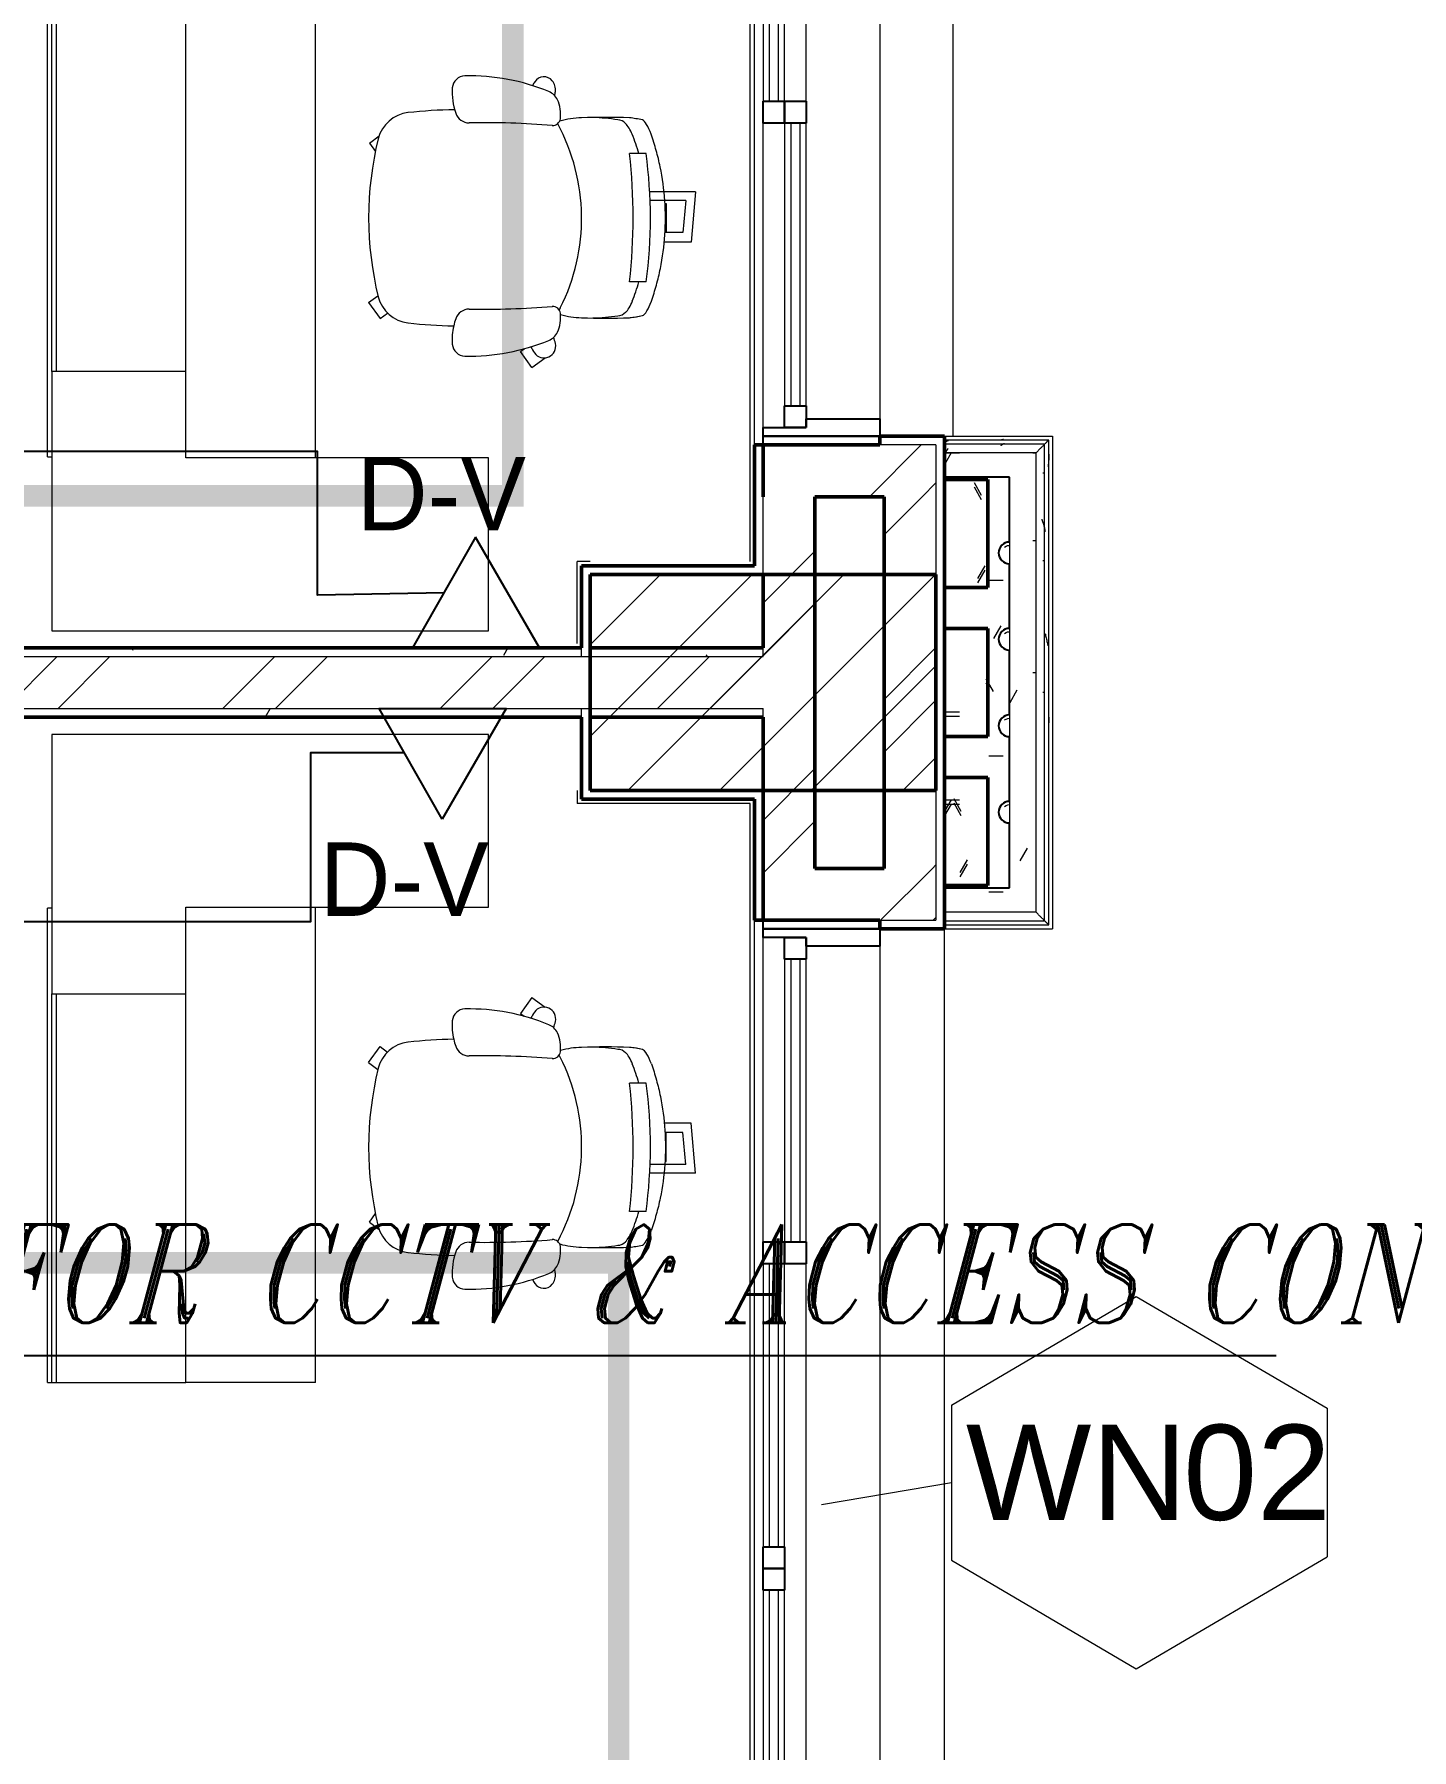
# Model space of a CAD drawing. Header units: millimetres. Extents: x -9358 to 257996, y -67499 to 9117.
# Drawn here: x 15064 to 18251, y -23118 to -19148 of the extents above; entities that cross this region are included whole.
import ezdxf
from ezdxf import colors
from ezdxf.entities.mleader import LeaderData, LeaderLine
from ezdxf.math import Vec2, Vec3

# ---------------------------------------------------------------- set-up
doc = ezdxf.new("R2010")
doc.units = ezdxf.units.MM
doc.header["$LTSCALE"] = 1000
for name, color, linetype, lineweight in [('A-COL-RFC-1', 8, 'Continuous', 9), ('A-COL-RFC-2', 8, 'Continuous', 50), ('A-FLR-PAT', 8, 'Continuous', 18), ('A-FRN', 8, 'Continuous', 9), ('A-LIN-30-1', 8, 'Continuous', 25), ('A-TYP-WIN', 8, 'Continuous', 0), ('A-WAL-CLD', 8, 'Continuous', 9), ('A-WAL-CMU', 8, 'Continuous', 50), ('A-WAL-FIN', 8, 'Continuous', 9), ('A-WAL-LOW-20', 8, 'Continuous', 18), ('A-WAL-LOW-20-1', 8, 'Continuous', 50), ('A-WAL-LOW-30', 8, 'Continuous', 18), ('A-WAL-PAT-1', 8, 'Continuous', 9), ('A-WIN', 8, 'Continuous', 9), ('A-WIN-1', 8, 'Continuous', 25), ('A-WIN-2', 8, 'Continuous', 18)]:
    doc.layers.add(name, color=color, linetype=linetype, lineweight=lineweight)
for name, color, linetype in [('CCTV', 4, 'Continuous'), ('CCTVNET', 6, 'Continuous'), ('DATANET', 4, 'Continuous'), ('F POINT AGN', 7, 'Continuous'), ('Route - rack2', 7, 'Continuous')]:
    doc.layers.add(name, color=color, linetype=linetype)
doc.styles.add('Arial_8', font='arial.ttf', dxfattribs={"height": 220})
doc.styles.add('ELEC', font='romant.shx', dxfattribs={"width": 0.8, "oblique": 15, "height": 0.18})
pattern_1 = [(45, (0, 0), (-251.447, 251.447), []), (45, (0, 381), (-251.447, 251.447), [])]
pattern_2 = [(0, (0, 0), (406.4, 101.6), [33.528, -271.272, 33.528, -271.272, -1625.6]), (0, (0, 0), (406.4, 101.6), [-609.6, 33.528, -576.072, 33.528, -271.272, -711.2]), (0, (0, 0), (406.4, 101.6), [-1524, 33.528, -169.672, 33.528, -474.472]), (120, (152.4, 50.8), (-291.18818, 301.15272), [33.528, -271.272, 33.528, -271.272, -1625.6]), (120, (152.4, 50.8), (-291.18818, 301.15272), [-609.6, 33.528, -576.072, 33.528, -271.272, -711.2]), (120, (152.4, 50.8), (-291.18818, 301.15272), [-1524, 33.528, -169.672, 33.528, -474.472]), (240, (203.2, 254), (-115.21182, -402.75272), [33.528, -271.272, 33.528, -271.272, -1625.6]), (240, (203.2, 254), (-115.21182, -402.75272), [-609.6, 33.528, -576.072, 33.528, -271.272, -711.2]), (240, (203.2, 254), (-115.21182, -402.75272), [-1524, 33.528, -169.672, 33.528, -474.472])]
pattern_3 = [(0, (0, 0), (812.8, 203.2), [33.528, -576.072, 33.528, -576.072, -3251.2]), (0, (0, 0), (812.8, 203.2), [-1219.2, 33.528, -1185.672, 33.528, -576.072, -1422.4]), (0, (0, 0), (812.8, 203.2), [-3048, 33.528, -372.872, 33.528, -982.472]), (120, (304.8, 101.6), (-582.3764, 602.3054), [33.528, -576.072, 33.528, -576.072, -3251.2]), (120, (304.8, 101.6), (-582.3764, 602.3054), [-1219.2, 33.528, -1185.672, 33.528, -576.072, -1422.4]), (120, (304.8, 101.6), (-582.3764, 602.3054), [-3048, 33.528, -372.872, 33.528, -982.472]), (240, (406.4, 508), (-230.4236, -805.5054), [33.528, -576.072, 33.528, -576.072, -3251.2]), (240, (406.4, 508), (-230.4236, -805.5054), [-1219.2, 33.528, -1185.672, 33.528, -576.072, -1422.4]), (240, (406.4, 508), (-230.4236, -805.5054), [-3048, 33.528, -372.872, 33.528, -982.472])]

# ---------------------------------------------------------------- blocks, each defined once
blk = doc.blocks.new('Window Tag - Window Tag-41068-01-Ground Floor Plan')
at = {"layer": 'A-TYP-WIN'}
for p, q in [((-4.506, 1.627), (-0.238, 4.142)), ((-0.238, 4.142), (4.181, 1.556)), ((-4.506, 1.627), (-4.506, -1.959)), ((4.181, 1.556), (4.181, -1.888)), ((-4.506, -1.959), (-0.238, -4.474)), ((-0.238, -4.474), (4.181, -1.888))]:
    blk.add_line(p, q, dxfattribs=at)
blk = doc.blocks.new('D-V')
at = {"color": 3}
blk.add_lwpolyline([(1.2, 256.5), (146.9, 0), (-146.9, 0), (1.2, 256.5)], dxfattribs=at)
at = {"layer": 'CCTV', "color": 2}
blk.add_attdef('D-V', (-225.1, 246.5), '', height=170, dxfattribs=at)
blk = doc.blocks.new('Walls 16 - Walls 11-582313-01-Ground Floor Furniture Plan')
at = {"layer": 'A-WAL-PAT-1'}
h = blk.add_hatch(dxfattribs=at)
h.set_pattern_fill('FP_10', color=256, style=0, pattern_type=2)
h.set_pattern_definition(pattern_2)
h.paths.add_polyline_path([(17270, -20970), (17270, -20720), (17170, -20720), (17170, -20970)], flags=0)
h.paths.add_polyline_path([(17270, -20625), (17270, -20375), (17170, -20375), (17170, -20625)], flags=0)
h.paths.add_polyline_path([(17270, -20280), (17270, -20030), (17170, -20030), (17170, -20280)], flags=0)
at = {"layer": 'A-WAL-CMU'}
for p, q in [((17170, -20030), (17170, -20280)), ((17270, -20030), (17170, -20030)), ((17270, -20280), (17270, -20030)), ((17170, -20280), (17270, -20280)), ((17170, -20375), (17170, -20625)), ((17270, -20375), (17170, -20375)), ((17270, -20625), (17270, -20375)), ((17170, -20625), (17270, -20625)), ((17170, -20720), (17170, -20970)), ((17270, -20720), (17170, -20720)), ((17270, -20970), (17270, -20720)), ((17170, -20970), (17270, -20970))]:
    blk.add_line(p, q, dxfattribs=at)
blk = doc.blocks.new('Sliding_Window_Double - 3000 x 2700-2663160-01-Ground Floor Furniture Plan')
at = {"layer": 'A-WIN'}
for p, q in [((-1336.3, 89.4), (1543.7, 89.4)), ((-651.8, -80.6), (-1306.3, -80.6)), ((808.2, -80.6), (-600.9, -80.6)), ((1513.7, -80.6), (859.1, -80.6)), ((-1306.3, -130.6), (-651.8, -130.6)), ((53.7, -130.6), (-600.9, -130.6)), ((808.2, -130.6), (153.7, -130.6)), ((859.1, -130.6), (1513.7, -130.6)), ((-651.8, -180.6), (-1356.3, -180.6)), ((-600.9, -180.6), (53.7, -180.6)), ((153.7, -180.6), (808.2, -180.6)), ((1563.7, -180.6), (859.1, -180.6))]:
    blk.add_line(p, q, dxfattribs=at)
at = {"layer": 'A-WIN-1'}
for p, q in [((-1376.3, 89.4), (-1336.3, 89.4)), ((-1376.3, -180.6), (-1376.3, 89.4)), ((-1376.3, 89.4), (-1376.3, -180.6)), ((-1336.3, 89.4), (-1336.3, -80.6)), ((1543.7, 89.4), (1583.7, 89.4)), ((1543.7, -80.6), (1543.7, 89.4)), ((1583.7, 89.4), (1583.7, -180.6)), ((1583.7, -180.6), (1583.7, 89.4)), ((-1356.3, -80.6), (-1356.3, -180.6)), ((-1336.3, -80.6), (-1356.3, -80.6)), ((-1356.3, -130.6), (-1356.3, -80.6)), ((-1356.3, -80.6), (-1306.3, -80.6)), ((-1306.3, -80.6), (-1306.3, -130.6)), ((-651.8, -130.6), (-651.8, -80.6)), ((-651.8, -80.6), (-600.9, -80.6)), ((-600.9, -80.6), (-600.9, -130.6)), ((808.2, -130.6), (808.2, -80.6)), ((808.2, -80.6), (859.1, -80.6)), ((859.1, -80.6), (859.1, -130.6)), ((1513.7, -130.6), (1513.7, -80.6)), ((1513.7, -80.6), (1563.7, -80.6)), ((1563.7, -80.6), (1543.7, -80.6)), ((1563.7, -180.6), (1563.7, -80.6)), ((1563.7, -80.6), (1563.7, -130.6)), ((-1306.3, -130.6), (-1356.3, -130.6)), ((-600.9, -130.6), (-651.8, -130.6)), ((-651.8, -180.6), (-651.8, -130.6)), ((-651.8, -130.6), (-600.9, -130.6)), ((-600.9, -130.6), (-600.9, -180.6)), ((53.7, -180.6), (53.7, -130.6)), ((53.7, -130.6), (103.7, -130.6)), ((103.7, -180.6), (103.7, -130.6)), ((103.7, -130.6), (153.7, -130.6)), ((103.7, -130.6), (103.7, -180.6)), ((153.7, -130.6), (153.7, -180.6)), ((808.2, -180.6), (808.2, -130.6)), ((808.2, -130.6), (859.1, -130.6)), ((859.1, -130.6), (808.2, -130.6)), ((859.1, -130.6), (859.1, -180.6)), ((1563.7, -130.6), (1513.7, -130.6)), ((-1376.3, -180.6), (-1396.3, -180.6)), ((-1356.3, -180.6), (-1376.3, -180.6)), ((-600.9, -180.6), (-651.8, -180.6)), ((103.7, -180.6), (53.7, -180.6)), ((153.7, -180.6), (103.7, -180.6)), ((859.1, -180.6), (808.2, -180.6)), ((1583.7, -180.6), (1563.7, -180.6)), ((1603.7, -180.6), (1583.7, -180.6))]:
    blk.add_line(p, q, dxfattribs=at)
at = {"layer": 'A-WIN-2'}
for p, q in [((-1306.3, -95.6), (-651.8, -95.6)), ((-1306.3, -115.6), (-1306.3, -95.6)), ((-651.8, -115.6), (-1306.3, -115.6)), ((-651.8, -95.6), (-651.8, -115.6)), ((859.1, -95.6), (1513.7, -95.6)), ((859.1, -115.6), (859.1, -95.6)), ((1513.7, -115.6), (859.1, -115.6)), ((1513.7, -95.6), (1513.7, -115.6)), ((-600.9, -145.6), (53.7, -145.6)), ((-600.9, -165.6), (-600.9, -145.6)), ((53.7, -145.6), (53.7, -165.6)), ((153.7, -145.6), (808.2, -145.6)), ((153.7, -165.6), (153.7, -145.6)), ((808.2, -145.6), (808.2, -165.6)), ((53.7, -165.6), (-600.9, -165.6)), ((808.2, -165.6), (153.7, -165.6))]:
    blk.add_line(p, q, dxfattribs=at)
blk = doc.blocks.new('Task chair 9554N35 - Task chair 9554N35-733048-01-Ground Floor Furniture Plan')
at = {"layer": 'A-FRN'}
for p, q in [((-59.9, 447.8), (56.2, 437.7)), ((-59.9, 447.8), (-59.9, 341.6)), ((56.2, 437.7), (56.2, 375.4)), ((-40.1, 424.9), (-40.1, 342.5)), ((-40.1, 424.9), (34.3, 418.4)), ((34.3, 418.4), (34.3, 377)), ((-33.2, 380), (34.3, 380)), ((-33.2, 377), (-33.2, 380)), ((-148.6, 333.2), (-148.6, 294.8)), ((148.6, 333.5), (148.6, 294.8)), ((208.7, 134.6), (213.5, 132.2)), ((346.3, 69.3), (324.3, 99.6)), ((309.5, 42.5), (303.3, 51.1)), ((346.3, 69.3), (309.5, 42.5)), ((233.1, -282.3), (220.5, -265)), ((-172.9, -306.8), (-189.9, -284.3)), ((-172.9, -306.8), (-153.2, -293.1)), ((196.3, -309), (180.3, -287)), ((196.3, -309), (233.1, -282.3))]:
    blk.add_line(p, q, dxfattribs=at)
for centre, radius, start, end in [((1, -773.4), 1116.7, 82.4068, 97.6988), ((1424.9, 239.6), 1657.1, 178.0847, 181.9153), ((-202, 267.3), 24.7, 131.8566, 178.735), ((18.2, -231.9), 573.4, 106.914, 111.6297), ((0, -988.3), 1291.7, 83.3947, 96.6053), ((-18.2, -231.9), 573.4, 68.3703, 73.086), ((202, 267.3), 24.7, 1.265, 48.1434), ((-1424.9, 239.6), 1657.1, 358.0847, 1.9153), ((192.1, 200.6), 424.1, 170.8754, 178.7196), ((-192.1, 200.6), 424.1, 1.2804, 9.1246), ((-5.9, 191.7), 225.5, 181.9153, 194.9895), ((1.2, -277.4), 461.4, 63.2725, 118.3184), ((5.9, 191.7), 225.5, 345.5179, 358.0847), ((-296.1, 90.9), 32.8, 82.4202, 129.5798), ((-257.7, 94.4), 37, 114.5757, 157.5185), ((-304.4, 28.7), 95.5, 76.8701, 82.4202), ((-239, 54.3), 81.3, 83.0715, 114.7933), ((-231.5, 117.1), 18, 357.6261, 82.7084), ((223.3, 117.1), 18, 97.2916, 182.3739), ((230.8, 54.3), 81.3, 65.2067, 96.9285), ((249.5, 94.4), 37, 22.4815, 65.4243), ((351.4, -138.5), 268.8, 102.9497, 106.1735), ((297.3, 97.1), 27.1, 305.0503, 102.9497), ((157.4, -76.4), 485.9, 157.6228, 181.0987), ((-301, 96.7), 25.2, 129.5798, 236.5879), ((1706.6, -39.8), 1926.5, 175.3495, 181.0799), ((-1714.8, -39.8), 1926.5, 358.9201, 4.6505), ((-165.6, -76.4), 485.9, 358.9013, 22.3772), ((-270.6, 142.7), 80.3, 236.5879, 244.0605), ((266.7, 140.7), 80.4, 293.4562, 305.0503), ((-253.5, -75.2), 34, 289.5716, 358.4217), ((245.3, -75.2), 34, 181.5783, 250.4284), ((-298.4, -85.1), 30, 181.1693, 265.615), ((-289.7, 26.9), 142.3, 265.5931, 289.5716), ((875.8, -92.8), 1126, 180.8613, 186.3586), ((281.6, 26.9), 142.3, 250.4284, 257.1593), ((-875.8, -92.8), 1126, 353.6414, 359.0315), ((281.6, 26.9), 142.3, 257.1593, 274.4069), ((290.2, -85.1), 30, 274.385, 358.8307), ((-163.7, -208.7), 80, 186.3586, 256.0584), ((163.7, -208.7), 80, 283.9417, 353.6414), ((0, 450.7), 759.4, 256.0584, 283.9417)]:
    blk.add_arc(centre, radius, start, end, dxfattribs=at)
for centre, major_axis, ratio, start_param, end_param in [((2833.6, 1083.6), (3058.7, 867.3), 0.246692, 3.007939, 3.042807), ((-182.4, 335.9), (44.1, 13.7), 0.260293, 1.734544, 2.951577), ((182.6, 337.1), (-43.9, 14.1), 0.248418, 3.3294, 4.551375), ((-2839.6, 1069.5), (-3064.8, 850.5), 0.246639, 3.238935, 3.272795), ((-2833.6, 1083.6), (-3058.7, 867.3), 0.246692, 3.240378, 3.275247), ((-178.1, 286.4), (48, 16.7), 0.376203, 1.755174, 2.42563), ((178.1, 286.7), (-48.1, 16.1), 0.383717, 3.814978, 4.524085)]:
    blk.add_ellipse(centre, major_axis=major_axis, ratio=ratio, start_param=start_param, end_param=end_param, dxfattribs=at)
blk.add_open_spline([(193.1, 345.6), (180.8, 349.8), (155.9, 357.6), (104.9, 369.7), (39.6, 378.5), (-39.7, 378.4), (-105, 369.4), (-155.9, 357.1), (-180.8, 349.3), (-193.1, 344.9)], degree=3, knots=[0, 0, 0, 0, 0.1, 0.2, 0.4, 0.6, 0.8, 0.9, 1, 1, 1, 1], dxfattribs=at)
blk = doc.blocks.new('secretary office - manager office -1 2-1846452-01-Ground Floor Furniture Plan')
at = {"layer": 'A-FRN'}
for p, q in [((-548, 320), (550, 320)), ((-548, 320), (-548, 310)), ((550, 310), (550, 320)), ((-360, 310), (-950, 310)), ((-950, 310), (-950, 300)), ((-950, 300), (-950, -700)), ((-350, 310), (-360, 310)), ((-350, 0), (-350, 310)), ((-350, 310), (550, 310)), ((550, 300), (-350, 300)), ((550, 300), (-350, 300)), ((550, 300), (550, 310)), ((550, 0), (550, 300)), ((-550, -700), (-550, 0)), ((-550, 0), (-350, 0)), ((-350, 0), (550, 0)), ((550, 0), (550, -300)), ((-550, -300), (550, -300)), ((-950, -700), (-550, -700))]:
    blk.add_line(p, q, dxfattribs=at)
blk = doc.blocks.new('Task chair 9554N35 - Task chair 9554N35-745676-01-Ground Floor Furniture Plan')
at = {"layer": 'A-FRN'}
for p, q in [((-172.9, 306.8), (-189.9, 284.3)), ((-172.9, 306.8), (-153.2, 293.1)), ((196.3, 309), (180.3, 287)), ((196.3, 309), (233.1, 282.3)), ((233.1, 282.3), (220.5, 265)), ((309.5, -42.5), (303.3, -51.1)), ((346.3, -69.3), (309.5, -42.5)), ((346.3, -69.3), (324.3, -99.6)), ((208.7, -134.6), (213.5, -132.2)), ((-148.6, -333.2), (-148.6, -294.8)), ((148.6, -333.5), (148.6, -294.8)), ((-59.9, -447.8), (-59.9, -341.6)), ((-40.1, -424.9), (-40.1, -342.5)), ((-33.2, -377), (-33.2, -380)), ((-33.2, -380), (34.3, -380)), ((34.3, -418.4), (34.3, -377)), ((56.2, -437.7), (56.2, -375.4)), ((-40.1, -424.9), (34.3, -418.4)), ((-59.9, -447.8), (56.2, -437.7))]:
    blk.add_line(p, q, dxfattribs=at)
for centre, radius, start, end in [((-163.7, 208.7), 80, 103.9416, 173.6414), ((0, -450.7), 759.4, 76.0583, 103.9416), ((163.7, 208.7), 80, 6.3586, 76.0583), ((875.8, 92.8), 1126, 173.6414, 179.1387), ((-875.8, 92.8), 1126, 0.9685, 6.3586), ((157.4, 76.4), 485.9, 178.9013, 202.3772), ((-298.4, 85.1), 30, 94.385, 178.8307), ((-289.7, -26.9), 142.3, 70.4284, 94.4069), ((-253.5, 75.2), 34, 1.5783, 70.4284), ((245.3, 75.2), 34, 109.5716, 178.4217), ((281.6, -26.9), 142.3, 102.8407, 109.5716), ((281.6, -26.9), 142.3, 85.5931, 102.8407), ((-165.6, 76.4), 485.9, 337.6228, 1.0987), ((290.2, 85.1), 30, 1.1693, 85.615), ((1706.6, 39.8), 1926.5, 178.9201, 184.6505), ((-1714.8, 39.8), 1926.5, 355.3495, 1.0799), ((-301, -96.7), 25.2, 123.4121, 230.4202), ((-270.6, -142.7), 80.3, 115.9395, 123.4121), ((297.3, -97.1), 27.1, 257.0503, 54.9497), ((266.7, -140.7), 80.4, 54.9497, 66.5438), ((-296.1, -90.9), 32.8, 230.4202, 277.5798), ((-257.7, -94.4), 37, 202.4815, 245.4243), ((-231.5, -117.1), 18, 277.2916, 2.3739), ((223.3, -117.1), 18, 177.6261, 262.7084), ((249.5, -94.4), 37, 294.5757, 337.5185), ((-304.4, -28.7), 95.5, 277.5798, 283.1299), ((-239, -54.3), 81.3, 245.2067, 276.9285), ((-5.9, -191.7), 225.5, 165.0105, 178.0847), ((1.2, 277.4), 461.4, 241.6816, 296.7275), ((230.8, -54.3), 81.3, 263.0715, 294.7933), ((5.9, -191.7), 225.5, 1.9153, 14.4821), ((351.4, 138.5), 268.8, 253.8265, 257.0503), ((1424.9, -239.6), 1657.1, 178.0847, 181.9153), ((-1424.9, -239.6), 1657.1, 358.0847, 1.9153), ((192.1, -200.6), 424.1, 181.2804, 189.1246), ((-192.1, -200.6), 424.1, 350.8754, 358.7196), ((-202, -267.3), 24.7, 181.265, 228.1434), ((202, -267.3), 24.7, 311.8566, 358.735), ((18.2, 231.9), 573.4, 248.3703, 253.086), ((0, 988.3), 1291.7, 263.3947, 276.6053), ((-18.2, 231.9), 573.4, 286.914, 291.6297), ((1, 773.4), 1116.7, 262.3012, 277.5932)]:
    blk.add_arc(centre, radius, start, end, dxfattribs=at)
for centre, major_axis, ratio, start_param, end_param in [((2833.6, -1083.6), (-3058.7, 867.3), 0.246692, 0.098786, 0.133654), ((-178.1, -286.4), (-48, 16.7), 0.376203, 0.715963, 1.386418), ((178.1, -286.7), (48.1, 16.1), 0.383717, 4.900693, 5.6098), ((-2833.6, -1083.6), (3058.7, 867.3), 0.246692, 6.149531, 6.184399), ((-2839.6, -1069.5), (3064.8, 850.5), 0.246639, 6.151983, 6.185843), ((-182.4, -335.9), (-44.1, 13.7), 0.260293, 0.190015, 1.407049), ((182.6, -337.1), (43.9, 14.1), 0.248418, 4.873403, 6.095378)]:
    blk.add_ellipse(centre, major_axis=major_axis, ratio=ratio, start_param=start_param, end_param=end_param, dxfattribs=at)
blk.add_open_spline([(193.1, -345.6), (180.8, -349.8), (155.9, -357.6), (104.9, -369.7), (39.6, -378.5), (-39.7, -378.4), (-105, -369.4), (-155.9, -357.1), (-180.8, -349.3), (-193.1, -344.9)], degree=3, knots=[0, 0, 0, 0, 0.1, 0.2, 0.4, 0.6, 0.8, 0.9, 1, 1, 1, 1], dxfattribs=at)
blk = doc.blocks.new('secretary office - manager office -1 2-1846450-01-Ground Floor Furniture Plan')
at = {"layer": 'A-FRN'}
for p, q in [((-550, 700), (-950, 700)), ((-950, 700), (-950, -300)), ((-550, 0), (-550, 700)), ((550, 300), (-550, 300)), ((550, 300), (550, 0)), ((-350, 0), (-550, 0)), ((550, 0), (-350, 0)), ((-350, -310), (-350, 0)), ((550, -300), (550, 0)), ((-950, -300), (-950, -310)), ((-950, -310), (-360, -310)), ((-548, -310), (-548, -320)), ((-360, -310), (-350, -310)), ((-350, -300), (550, -300)), ((-350, -300), (550, -300)), ((550, -310), (-350, -310)), ((550, -310), (550, -300)), ((550, -320), (550, -310)), ((550, -320), (-548, -320))]:
    blk.add_line(p, q, dxfattribs=at)
blk = doc.blocks.new('FP_494-01-Ground Floor Furniture Plan')
at = {"layer": 'A-WAL-PAT-1'}
for p, q in [((17308.8, -20576.6), (17312.2, -20574.4)), ((17312.2, -20574.4), (17316, -20573)), ((17316, -20573), (17320, -20572.6))]:
    blk.add_line(p, q, dxfattribs=at)
blk = doc.blocks.new('FP_495-01-Ground Floor Furniture Plan')
at = {"layer": 'A-WAL-PAT-1'}
for p, q in [((17308.7, -20376.4), (17312.1, -20374.2)), ((17312.1, -20374.2), (17315.9, -20372.8)), ((17315.9, -20372.8), (17320, -20372.3))]:
    blk.add_line(p, q, dxfattribs=at)
blk = doc.blocks.new('FP_496-01-Ground Floor Furniture Plan')
at = {"layer": 'A-WAL-PAT-1'}
for p, q in [((17308.6, -20176.7), (17312.1, -20174.5)), ((17312.1, -20174.5), (17315.9, -20173.1)), ((17315.9, -20173.1), (17320, -20172.6))]:
    blk.add_line(p, q, dxfattribs=at)
blk = doc.blocks.new('FP_497-01-Ground Floor Furniture Plan')
at = {"layer": 'A-WAL-PAT-1'}
for p, q in [((17308.8, -20776.6), (17312.2, -20774.4)), ((17312.2, -20774.4), (17316, -20773)), ((17316, -20773), (17320, -20772.6))]:
    blk.add_line(p, q, dxfattribs=at)
blk = doc.blocks.new('Walls 361 - Walls 304-2898290-01-Ground Floor Furniture Plan')
at = {"layer": 'A-WAL-PAT-1'}
h = blk.add_hatch(dxfattribs=at)
h.set_pattern_fill('FP_194', color=256, style=0, pattern_type=2)
h.set_pattern_definition([(0, (0, 10), (406.4, 101.6), [33.528, -271.272, 33.528, -271.272, -1625.6]), (0, (0, 10), (406.4, 101.6), [-609.6, 33.528, -576.072, 33.528, -271.272, -711.2]), (0, (0, 10), (406.4, 101.6), [-1524, 33.528, -169.672, 33.528, -474.472]), (120, (152.4, 60.8), (-291.1882, 301.15272), [33.528, -271.272, 33.528, -271.272, -1625.6]), (120, (152.4, 60.8), (-291.1882, 301.15272), [-609.6, 33.528, -576.072, 33.528, -271.272, -711.2]), (120, (152.4, 60.8), (-291.1882, 301.15272), [-1524, 33.528, -169.672, 33.528, -474.472]), (240, (203.2, 264), (-115.21182, -402.75272), [33.528, -271.272, 33.528, -271.272, -1625.6]), (240, (203.2, 264), (-115.21182, -402.75272), [-609.6, 33.528, -576.072, 33.528, -271.272, -711.2]), (240, (203.2, 264), (-115.21182, -402.75272), [-1524, 33.528, -169.672, 33.528, -474.472])])
h.paths.add_polyline_path([(17320, -20965), (17320, -20815), (17305.3, -20810.2), (17296.2, -20797.7), (17296.2, -20782.3), (17305.3, -20769.8), (17320, -20765), (17320, -20615), (17305.3, -20610.2), (17296.2, -20597.7), (17297.4, -20580.7), (17305.3, -20569.8), (17320, -20565), (17320, -20414.8), (17305.3, -20410), (17296.2, -20397.5), (17296.2, -20382), (17305.3, -20369.5), (17320, -20364.8), (17320, -20215), (17305.3, -20210.2), (17296.2, -20197.7), (17296.2, -20182.3), (17305.3, -20169.8), (17320, -20165), (17320, -20015), (17170, -20015), (17170, -20965)], flags=0)
at = {"layer": 'A-LIN-30-1'}
for p, q in [((17170, -20015), (17170, -20965)), ((17320, -20015), (17170, -20015)), ((17320, -20165), (17320, -20015)), ((17320, -20364.8), (17320, -20215)), ((17320, -20565), (17320, -20414.8)), ((17320, -20765), (17320, -20615)), ((17320, -20965), (17320, -20815)), ((17170, -20965), (17320, -20965))]:
    blk.add_line(p, q, dxfattribs=at)
for centre in [(17320, -20190), (17320, -20389.8), (17320, -20590), (17320, -20790)]:
    blk.add_arc(centre, 25, 90, 270, dxfattribs=at)
at = {"layer": 'A-WAL-FIN'}
for p, q in [((17320, -20165), (17320, -20190)), ((17320, -20190), (17320, -20215)), ((17320, -20364.8), (17320, -20389.8)), ((17320, -20389.8), (17320, -20414.8)), ((17320, -20565), (17320, -20590)), ((17320, -20590), (17320, -20615)), ((17320, -20765), (17320, -20790)), ((17320, -20790), (17320, -20815))]:
    blk.add_line(p, q, dxfattribs=at)
at = {"layer": 'A-WAL-LOW-20-1'}
for name in ['FP_496-01-Ground Floor Furniture Plan', 'FP_495-01-Ground Floor Furniture Plan', 'FP_494-01-Ground Floor Furniture Plan', 'FP_497-01-Ground Floor Furniture Plan']:
    blk.add_blockref(name, (0, 0), dxfattribs=at)
blk = doc.blocks.new('FP_498-01-Ground Floor Furniture Plan')
at = {"layer": 'A-WAL-LOW-20'}
blk.add_line((17170, -21051.2), (17401.4, -21051.2), dxfattribs=at)
blk = doc.blocks.new('FP_499-01-Ground Floor Furniture Plan')
at = {"layer": 'A-WAL-LOW-20'}
blk.add_line((17170, -21061), (17411.1, -21061), dxfattribs=at)
blk = doc.blocks.new('FP_500-01-Ground Floor Furniture Plan')
at = {"layer": 'A-WAL-LOW-20'}
blk.add_line((17401.4, -21051.2), (17401.4, -19948.5), dxfattribs=at)
at = {"layer": 'A-WAL-PAT-1'}
for p, q in [((17402, -20015.2), (17397.4, -20015.2)), ((17394.6, -20122.3), (17395, -20123.2)), ((17395, -20123.2), (17395.4, -20124.1)), ((17395.4, -20124.1), (17395.7, -20125.1)), ((17395.7, -20125.1), (17396.1, -20126)), ((17396.1, -20126), (17396.4, -20126.9)), ((17396.4, -20126.9), (17396.8, -20127.8)), ((17396.8, -20127.8), (17397.1, -20128.7)), ((17397.1, -20128.7), (17397.4, -20129.6)), ((17397.4, -20129.6), (17397.7, -20130.5)), ((17397.7, -20130.5), (17398, -20131.4)), ((17398, -20131.4), (17398.3, -20132.3)), ((17398.3, -20132.3), (17398.6, -20133.2)), ((17398.6, -20133.2), (17398.9, -20134.1)), ((17398.9, -20134.1), (17399.2, -20135)), ((17399.2, -20135), (17399.4, -20135.9)), ((17399.4, -20135.9), (17399.7, -20136.8)), ((17399.7, -20136.8), (17399.9, -20137.8)), ((17399.9, -20137.8), (17400.1, -20138.7)), ((17400.1, -20138.7), (17400.4, -20139.6)), ((17400.4, -20139.6), (17400.6, -20140.5)), ((17400.6, -20140.5), (17400.8, -20141.4)), ((17400.8, -20141.4), (17400.9, -20142.3)), ((17400.9, -20142.3), (17401.1, -20143.2)), ((17401.1, -20143.2), (17401.3, -20144.1)), ((17401.3, -20144.1), (17401.4, -20145)), ((17401.4, -20145), (17401.6, -20145.9)), ((17401.6, -20145.9), (17401.7, -20146.8)), ((17401.7, -20146.8), (17401.9, -20147.7)), ((17401.9, -20147.7), (17402, -20148.6)), ((17402, -20148.6), (17402.1, -20149.6)), ((17402.1, -20149.6), (17402.2, -20150.5)), ((17402.2, -20150.5), (17402.2, -20151.4)), ((17402, -20218.4), (17397.4, -20218.4)), ((17402, -20523.2), (17397.4, -20523.2))]:
    blk.add_line(p, q, dxfattribs=at)
blk = doc.blocks.new('FP_501-01-Ground Floor Furniture Plan')
at = {"layer": 'A-WAL-LOW-20'}
blk.add_line((17411.1, -21061), (17411.1, -19938.8), dxfattribs=at)
at = {"layer": 'A-WAL-PAT-1'}
for p, q in [((17410, -20000.8), (17410.3, -19998.2)), ((17410.3, -19998.2), (17410.6, -19995.5)), ((17410.6, -19995.5), (17410.9, -19992.9)), ((17410.9, -19992.9), (17411.2, -19990.2)), ((17411.2, -19990.2), (17411.4, -19987.6)), ((17411.4, -19987.6), (17411.6, -19985)), ((17411.6, -19985), (17411.8, -19982.3)), ((17411.8, -19982.3), (17412, -19979.7)), ((17412, -19979.7), (17412.1, -19977)), ((17412.1, -19977), (17412.2, -19974.4)), ((17412.2, -19974.4), (17412.2, -19971.8)), ((17402.4, -20386.3), (17403.1, -20388.9)), ((17403.1, -20388.9), (17403.8, -20391.6)), ((17403.8, -20391.6), (17404.5, -20394.2)), ((17404.5, -20394.2), (17405.2, -20396.9)), ((17405.2, -20396.9), (17405.8, -20399.5)), ((17405.8, -20399.5), (17406.4, -20402.1)), ((17406.4, -20402.1), (17406.9, -20404.8)), ((17406.9, -20404.8), (17407.5, -20407.4)), ((17407.5, -20407.4), (17408, -20410.1)), ((17408, -20410.1), (17408.5, -20412.7)), ((17408.5, -20412.7), (17408.9, -20415.3)), ((17411.7, -20593.1), (17411.9, -20590.5)), ((17411.9, -20590.5), (17412, -20587.9)), ((17412, -20587.9), (17412.1, -20585.2)), ((17412.1, -20585.2), (17412.2, -20582.6)), ((17412.2, -20582.6), (17412.2, -20579.9))]:
    blk.add_line(p, q, dxfattribs=at)
blk = doc.blocks.new('FP_502-01-Ground Floor Furniture Plan')
at = {"layer": 'A-WAL-LOW-20'}
blk.add_line((17401.4, -19948.5), (17170, -19948.5), dxfattribs=at)
at = {"layer": 'A-WAL-PAT-1'}
for p, q in [((17172.9, -19966.2), (17172.4, -19967.1)), ((17173.4, -19965.3), (17172.9, -19966.2)), ((17173.9, -19964.5), (17173.4, -19965.3)), ((17174.4, -19963.7), (17173.9, -19964.5)), ((17174.9, -19962.8), (17174.4, -19963.7)), ((17175.4, -19962), (17174.9, -19962.8)), ((17175.9, -19961.2), (17175.4, -19962)), ((17176.4, -19960.5), (17175.9, -19961.2)), ((17176.9, -19959.7), (17176.4, -19960.5)), ((17177.4, -19959), (17176.9, -19959.7)), ((17177.9, -19958.2), (17177.4, -19959)), ((17300.4, -19951.8), (17299.9, -19952.3)), ((17301, -19951.3), (17300.4, -19951.8)), ((17301.5, -19950.8), (17301, -19951.3)), ((17302, -19950.4), (17301.5, -19950.8)), ((17302.5, -19950), (17302, -19950.4)), ((17303.1, -19949.6), (17302.5, -19950)), ((17303.6, -19949.2), (17303.1, -19949.6)), ((17304.1, -19948.9), (17303.6, -19949.2)), ((17304.6, -19948.6), (17304.1, -19948.9)), ((17305.1, -19948.3), (17304.6, -19948.6)), ((17305.7, -19948.1), (17305.1, -19948.3)), ((17306.2, -19947.9), (17305.7, -19948.1)), ((17306.7, -19947.7), (17306.2, -19947.9)), ((17307.2, -19947.6), (17306.7, -19947.7)), ((17307.8, -19947.5), (17307.2, -19947.6)), ((17308.3, -19947.4), (17307.8, -19947.5)), ((17308.8, -19947.4), (17308.3, -19947.4)), ((17172.4, -19967.1), (17171.9, -19967.9))]:
    blk.add_line(p, q, dxfattribs=at)
blk = doc.blocks.new('FP_503-01-Ground Floor Furniture Plan')
at = {"layer": 'A-WAL-LOW-20'}
blk.add_line((17411.1, -19938.8), (17170, -19938.8), dxfattribs=at)
at = {"layer": 'A-WAL-PAT-1'}
for p, q in [((17171.6, -19944.3), (17170, -19945.4)), ((17173.2, -19943.2), (17171.6, -19944.3)), ((17174.7, -19942.2), (17173.2, -19943.2)), ((17176.3, -19941.4), (17174.7, -19942.2)), ((17177.9, -19940.6), (17176.3, -19941.4)), ((17301.5, -19938.4), (17299.9, -19938.8)), ((17303.1, -19938), (17301.5, -19938.4)), ((17304.6, -19937.8), (17303.1, -19938)), ((17306.2, -19937.7), (17304.6, -19937.8))]:
    blk.add_line(p, q, dxfattribs=at)
blk = doc.blocks.new('Walls 362 - Walls 78-2898420-01-Ground Floor Furniture Plan')
at = {"layer": 'A-WAL-PAT-1'}
h = blk.add_hatch(dxfattribs=at)
h.set_pattern_fill('FP_190', color=256, style=0, pattern_type=2)
h.set_pattern_definition(pattern_2)
h.paths.add_polyline_path([(17320, -20200), (17318, -20204), (17318.6, -20204.9), (17319.6, -20201.5)], flags=0)
h.paths.add_polyline_path([(17320, -20399.8), (17318, -20403.7), (17318.6, -20404.7), (17319.6, -20401.3)], flags=0)
h.paths.add_polyline_path([(17320, -20600), (17318, -20604), (17318.6, -20604.9), (17319.6, -20601.5)], flags=0)
h.paths.add_polyline_path([(17320, -20800), (17318, -20804), (17318.6, -20804.9), (17319.6, -20801.5)], flags=0)
h.paths.add_polyline_path([(17325.4, -21031.5), (17381.7, -21031.5), (17381.7, -19968.2), (17170, -19968.2), (17170, -20025), (17320, -20025), (17320, -20175), (17320, -20175.6), (17320, -20224.2), (17320, -20225), (17320, -20374.8), (17320, -20375.4), (17320, -20423.9), (17320, -20424.8), (17320, -20575), (17320, -20575.6), (17320, -20624.2), (17320, -20625), (17320, -20775), (17320, -20775.6), (17319.8, -20824.4), (17320, -20825), (17320, -20975), (17170, -20975), (17170, -21031.5), (17320, -21031.5)], flags=0)
at = {"layer": 'A-WAL-LOW-20'}
for p, q in [((17381.7, -19968.2), (17170, -19968.2)), ((17381.7, -21031.5), (17381.7, -19968.2)), ((17381.7, -21031.5), (17170, -21031.5))]:
    blk.add_line(p, q, dxfattribs=at)
for points, knots in [([(17401.4, -19948.5), (17401.4, -19948.5), (17401.2, -19948.7), (17400.3, -19949.6), (17398.6, -19951.2), (17397, -19952.9), (17395.1, -19954.8), (17392.9, -19957), (17390.4, -19959.5), (17386.7, -19963.2), (17383.7, -19966.1), (17381.7, -19968.2)], [0.4599876, 0.4599876, 0.4599876, 0.4599876, 0.5, 0.6, 0.65, 0.7, 0.75, 0.8, 0.85, 0.9, 1, 1, 1, 1]), ([(17411.1, -19938.8), (17411.1, -19938.8), (17410.7, -19939.1), (17407.8, -19942.1), (17403.9, -19946), (17402, -19947.8)], [0.1701475, 0.1701475, 0.1701475, 0.1701475, 0.25, 0.5, 0.6488772, 0.6488772, 0.6488772, 0.6488772]), ([(17401.4, -21051.2), (17401.4, -21051.2), (17401.2, -21051.1), (17400.3, -21050.2), (17398.6, -21048.5), (17397, -21046.9), (17395.1, -21045), (17392.9, -21042.8), (17390.4, -21040.3), (17386.7, -21036.6), (17383.8, -21033.6), (17381.7, -21031.5)], [0.4599876, 0.4599876, 0.4599876, 0.4599876, 0.5, 0.6, 0.65, 0.7, 0.75, 0.8, 0.85, 0.9, 1, 1, 1, 1]), ([(17411.1, -21061), (17411.1, -21061), (17410.7, -21060.6), (17407.8, -21057.7), (17403.9, -21053.8), (17402, -21051.9)], [0.1701475, 0.1701475, 0.1701475, 0.1701475, 0.25, 0.5, 0.6488772, 0.6488772, 0.6488772, 0.6488772])]:
    blk.add_open_spline(points, degree=3, knots=knots, dxfattribs=at)
for name in ['FP_503-01-Ground Floor Furniture Plan', 'FP_502-01-Ground Floor Furniture Plan', 'FP_500-01-Ground Floor Furniture Plan', 'FP_501-01-Ground Floor Furniture Plan', 'FP_498-01-Ground Floor Furniture Plan', 'FP_499-01-Ground Floor Furniture Plan']:
    blk.add_blockref(name, (0, 0), dxfattribs=at)
blk = doc.blocks.new('G')
at = {"layer": 'A-COL-RFC-1'}
h = blk.add_hatch(dxfattribs=at)
h.set_pattern_fill('FP_4', color=256, style=0, pattern_type=2)
h.set_pattern_definition([(45, (0, 0), (-106.066, 106.066), [])])
h.paths.add_polyline_path([(17092.3, -20750), (17150, -20750), (17150, -20250), (16350, -20250), (16350, -20750), (16846.5, -20750)], flags=0)
at = {"layer": 'A-WAL-PAT-1'}
h = blk.add_hatch(dxfattribs=at)
h.set_pattern_fill('FP_2', color=256, style=0, pattern_type=2)
h.set_pattern_definition(pattern_3)
h.paths.add_polyline_path([(16730, -20230), (16750, -20230), (16750, -19950), (16730, -19950)], flags=0)
h.paths.add_polyline_path([(16750, -16950), (16750, -16460), (16730, -16460), (16730, -16950)], flags=0)
h = blk.add_hatch(dxfattribs=at)
h.set_pattern_fill('FP_1', color=256, style=0, pattern_type=2)
h.set_pattern_definition(pattern_1)
h.paths.add_polyline_path([(16750, -21050), (16870, -21050), (16870, -19950), (16750, -19950), (16750, -20930)], flags=0)
h = blk.add_hatch(dxfattribs=at)
h.set_pattern_fill('FP_1', color=256, style=0, pattern_type=2)
h.set_pattern_definition(pattern_1)
h.paths.add_polyline_path([(17030, -20070), (17150, -20070), (17150, -19950), (16870, -19950), (16870, -20070)], flags=0)
h = blk.add_hatch(dxfattribs=at)
h.set_pattern_fill('FP_1', color=256, style=0, pattern_type=2)
h.set_pattern_definition(pattern_1)
h.paths.add_polyline_path([(17092.3, -20930), (17150, -20930), (17150, -20070), (17030, -20070), (17030, -20930)], flags=0)
h = blk.add_hatch(dxfattribs=at)
h.set_pattern_fill('FP_1', color=256, style=0, pattern_type=2)
h.set_pattern_definition(pattern_1)
h.paths.add_polyline_path([(16750, -20560), (16750, -20440), (10800, -20440), (10800, -20560), (16354.9, -20560)], flags=0)
h.paths.add_polyline_path([(10760, -20560), (10780, -20560), (10780, -20440), (10760, -20440)], flags=0)
h = blk.add_hatch(dxfattribs=at)
h.set_pattern_fill('FP_2', color=256, style=0, pattern_type=2)
h.set_pattern_definition(pattern_3)
h.paths.add_polyline_path([(10800, -20560), (10800, -20440), (16330, -20440), (16330, -20420), (10780, -20420), (10780, -20560)], flags=0)
h.paths.add_polyline_path([(16750, -20440), (16750, -20420), (16350, -20420), (16350, -20440), (16354.9, -20440)], flags=0)
h = blk.add_hatch(dxfattribs=at)
h.set_pattern_fill('FP_2', color=256, style=0, pattern_type=2)
h.set_pattern_definition(pattern_3)
h.paths.add_polyline_path([(16330, -20580), (16330, -20560), (10780, -20560), (10780, -20580), (15863.4, -20580)], flags=0)
h.paths.add_polyline_path([(16750, -20580), (16750, -20560), (16350, -20560), (16350, -20580), (16354.9, -20580)], flags=0)
h = blk.add_hatch(dxfattribs=at)
h.set_pattern_fill('FP_1', color=256, style=0, pattern_type=2)
h.set_pattern_definition(pattern_1)
h.paths.add_polyline_path([(17020, -21050), (17150, -21050), (17150, -20930), (16870, -20930), (16870, -21050)], flags=0)
h = blk.add_hatch(dxfattribs=at)
h.set_pattern_fill('FP_2', color=256, style=0, pattern_type=2)
h.set_pattern_definition(pattern_3)
h.paths.add_polyline_path([(17020, -21070), (17170, -21070), (17170, -21050), (17020, -21050)], flags=0)
at = {"layer": 'A-COL-RFC-2'}
for p, q in [((16350, -20250), (16350, -20750)), ((17150, -20250), (16350, -20250)), ((17150, -20750), (17150, -20250)), ((16350, -20750), (17150, -20750))]:
    blk.add_line(p, q, dxfattribs=at)
at = {"layer": 'A-FLR-PAT'}
for p, q in [((17190, -19930), (17190, -16970)), ((17170, -19930), (17190, -19930)), ((17170, -24030), (17170, -21070))]:
    blk.add_line(p, q, dxfattribs=at)
at = {"layer": 'A-WAL-CLD'}
for p, q in [((17150, -19950), (17020, -19950)), ((17150, -19950), (17150, -21050)), ((16750, -20250), (16750, -20070)), ((10800, -20440), (16750, -20440)), ((16330, -20440), (16330, -20420)), ((16350, -20440), (16350, -20420)), ((16750, -20440), (16750, -20420)), ((10800, -20560), (16750, -20560)), ((16330, -20580), (16330, -20560)), ((16350, -20580), (16350, -20560)), ((16750, -20580), (16750, -20560)), ((17020, -21050), (17150, -21050))]:
    blk.add_line(p, q, dxfattribs=at)
at = {"layer": 'A-WAL-CMU'}
for p, q in [((16750, -19950), (16730, -19950)), ((16730, -19950), (16730, -20230)), ((16750, -20070), (16750, -19950)), ((17020, -19950), (16750, -19950)), ((16750, -19950), (16750, -20070)), ((17170, -19930), (17020, -19930)), ((17020, -19930), (17020, -19950)), ((17170, -21070), (17170, -19930)), ((16870, -20930), (16870, -20070)), ((16870, -20070), (17030, -20070)), ((17030, -20070), (17030, -20930)), ((16330, -20230), (16330, -20420)), ((16730, -20230), (16330, -20230)), ((16350, -20420), (16350, -20250)), ((16350, -20250), (16750, -20250)), ((16750, -20250), (16750, -20420)), ((16330, -20420), (10780, -20420)), ((16750, -20420), (16350, -20420)), ((10780, -20580), (16330, -20580)), ((16330, -20580), (16330, -20770)), ((16350, -20580), (16750, -20580)), ((16350, -20750), (16350, -20580)), ((16750, -21050), (16750, -20580)), ((16750, -20750), (16350, -20750)), ((16330, -20770), (16730, -20770)), ((16730, -20770), (16730, -21050)), ((16750, -20930), (16750, -21050)), ((17030, -20930), (16870, -20930)), ((16730, -21050), (16750, -21050)), ((16750, -21050), (17020, -21050)), ((17020, -21050), (17020, -21070)), ((17020, -21070), (17170, -21070))]:
    blk.add_line(p, q, dxfattribs=at)
at = {"layer": 'A-WAL-LOW-30'}
for p, q in [((16720, -20220), (16720, -16490)), ((16730, -19950), (16730, -16950)), ((17170, -19930), (17420, -19930)), ((17420, -19930), (17420, -21070)), ((16320, -20410), (16320, -20220)), ((16350, -20220), (16320, -20220)), ((16320, -20750), (16320, -20780)), ((16720, -20780), (16320, -20780)), ((16720, -24510), (16720, -20780)), ((16730, -24050), (16730, -21050)), ((17170, -21070), (17420, -21070))]:
    blk.add_line(p, q, dxfattribs=at)
at = {"layer": 'A-FRN'}
for name, p, rotation in [('secretary office - manager office -1 2-1846452-01-Ground Floor Furniture Plan', (15415, -19430), 89.9999999999977), ('Task chair 9554N35 - Task chair 9554N35-733048-01-Ground Floor Furniture Plan', (16146.2, -19424.5), 270.0000000000025), ('secretary office - manager office -1 2-1846450-01-Ground Floor Furniture Plan', (15415, -21570), 270.0000000000017), ('Task chair 9554N35 - Task chair 9554N35-745676-01-Ground Floor Furniture Plan', (16146.2, -21575.5), 89.99999999999687)]:
    blk.add_blockref(name, p, dxfattribs=dict(at, rotation=rotation))
at = {"layer": 'A-WAL-LOW-20'}
for name in ['Walls 16 - Walls 11-582313-01-Ground Floor Furniture Plan', 'Walls 362 - Walls 78-2898420-01-Ground Floor Furniture Plan']:
    blk.add_blockref(name, (0, 0), dxfattribs=at)
at = {"layer": 'A-WAL-LOW-20-1'}
blk.add_blockref('Walls 361 - Walls 304-2898290-01-Ground Floor Furniture Plan', (0, -10), dxfattribs=at)
at = {"layer": 'A-WIN', "rotation": 269.9999999999995}
for p in [(16930.6, -18346.3), (16930.6, -22446.3)]:
    blk.add_blockref('Sliding_Window_Double - 3000 x 2700-2663160-01-Ground Floor Furniture Plan', p, dxfattribs=at)
blk = doc.blocks.new('RACK 2- ROUTE .')
at = {"layer": 'F POINT AGN', "color": 1, "const_width": 50}
blk.add_lwpolyline([(16171, -16739), (16171, -20216), (9622, -20216), (9622, -21991), (16416, -21991), (16416, -24008), (11394, -24008), (11394, -22138), (9622, -22138), (9622, -27802), (11345, -27802), (11345, -25178), (16351, -25178), (16351, -28327), (9515, -28327), (9515, -37790), (9515, -37790)], dxfattribs=at)

msp = doc.modelspace()

# ---------------------------------------------------------------- block references
msp.add_blockref('G', (0, -148.1))

# ---------------------------------------------------------------- next in the draw order: linework, layer by layer
at = {"layer": 'A-TYP-WIN'}
msp.add_line((16885, -22550), (17186.2, -22499.3), dxfattribs=at)
at = {"layer": 'DATANET', "color": 3}
for points in [[(16012.5, -20440.9), (15719, -20446.1), (15719, -20113.1), (8485, -20113.1)], [(8485, -21201.1), (15703.6, -21201.1), (15703.6, -20810.2), (15921.1, -20810.2)]]:
    msp.add_lwpolyline(points, dxfattribs=at)

# ---------------------------------------------------------------- next in the draw order: block references
at = {"layer": 'A-TYP-WIN', "xscale": 99.99999999999991, "yscale": 99.99999999999991, "zscale": 99.99999999999991}
msp.add_blockref('Window Tag - Window Tag-41068-01-Ground Floor Plan', (17636.8, -22482.7), dxfattribs=at)
at = {"layer": 'DATANET', "color": 3}
ref = msp.add_blockref('D-V', (16086, -20568.1), dxfattribs=dict(at, xscale=-1))
ref.add_attrib('D-V', 'D-V', (15810, -20296.1), dxfattribs={"layer": 'CCTV', "color": 3, "height": 170})
ref = msp.add_blockref('D-V', (16009, -20708.1), dxfattribs=dict(at, rotation=180))
ref.add_attrib('D-V', 'D-V', (15724, -21188.1), dxfattribs={"layer": 'CCTV', "color": 3, "height": 170})
at = {"layer": 'Route - rack2', "color": 1}
msp.add_blockref('RACK 2- ROUTE .', (0, 0), dxfattribs=at)

# ---------------------------------------------------------------- next in the draw order: texts
at = {"layer": 'A-TYP-WIN', "char_height": 220, "attachment_point": 1, "style": 'Arial_8'}
for s, insert, width in [('WN', (17219.4, -22365.7), 609.282), ('02', (17722.1, -22365.7), 400.844)]:
    msp.add_mtext(s, dxfattribs=dict(at, insert=insert, width=width))

# ---------------------------------------------------------------- next in the draw order: leaders
at = {"layer": 'CCTVNET', "color": 3}
ml = msp.add_multileader_mtext('Standard', dxfattribs=at)
ml.set_content('{\\C6;CABLE TRUNK (200X100X150mm) FOR CCTV & ACCESS CONTROL}', color=2, style='ELEC')
ml.set_leader_properties(color=6)
ml.build(insert=Vec2(0, 0))
ml.multileader.update_dxf_attribs({"text_left_attachment_type": 6, "text_right_attachment_type": 6, "dogleg_length": 1703.1, "arrow_head_size": 151.4})
ctx = ml.context
ctx.base_point, ctx.char_height, ctx.arrow_head_size, ctx.landing_gap_size, ctx.plane_origin = Vec3(10418.6, -22205.1), 227.107, 151.4, 22.7, Vec3(-2585.3, -59547)
ctx.left_attachment, ctx.right_attachment = 6, 6
notes = []
notes.append((ctx, [(0, (1, 1, 0), (10241, -22205.1), (1, 0), 177.6, [(0, [(8710.3, -21780.6)], 0, [])])]))
ctx.mtext.insert, ctx.mtext.width, ctx.mtext.flow_direction = Vec3(10441.3, -21902.3), 213786.42, 5
for ctx, leaders in notes:
    for number, flags, end, landing, length, lines in leaders:
        leader = LeaderData()
        leader.index, (leader.has_last_leader_line, leader.has_dogleg_vector, leader.attachment_direction) = number, flags
        leader.last_leader_point, leader.dogleg_vector, leader.dogleg_length = Vec3(end), Vec3(landing), length
        for number, points, colour, breaks in lines:
            line = LeaderLine()
            line.index, line.vertices, line.color, line.breaks = number, Vec3.list(points), colors.encode_raw_color(colour), breaks
            leader.lines.append(line)
        ctx.leaders.append(leader)

doc.saveas('drawing.dxf')
